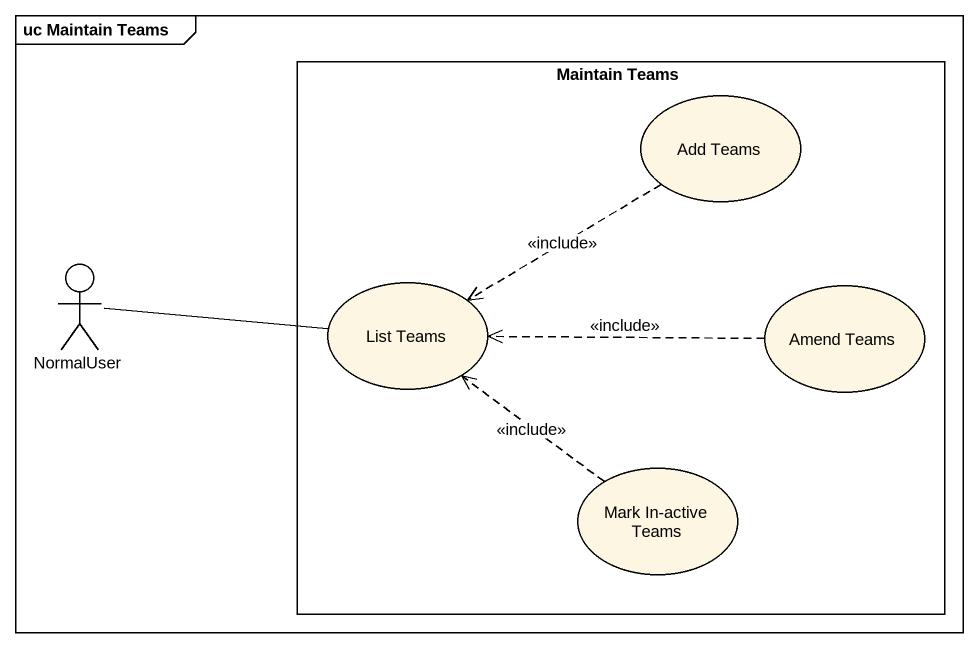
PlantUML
@startuml
mainframe uc Maintain Teams
rectangle "Maintain Teams" as Maintain_Teams {
  usecase "Add Teams" as Add_Teams
  usecase "List Teams" as List_Teams
  usecase "Amend Teams" as Amend_Teams
  usecase "Mark In-active Teams" as Mark_In_active_Teams
}
actor NormalUser
Add_Teams .left.> List_Teams : <<include>>
NormalUser -right- List_Teams
Amend_Teams .left.> List_Teams : <<include>>
Mark_In_active_Teams .up.> List_Teams : <<include>>
@enduml
